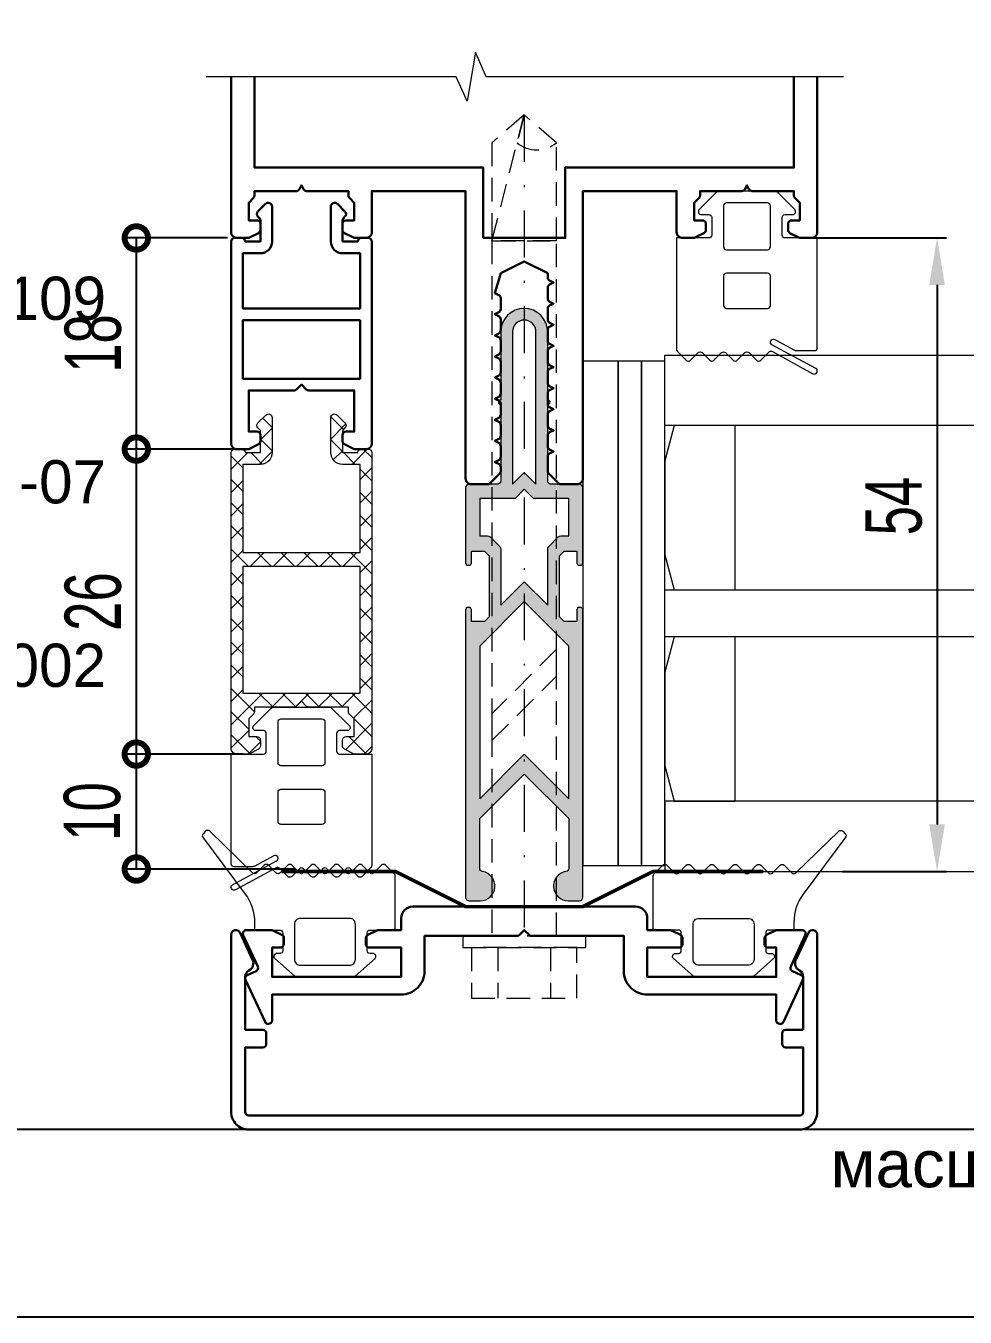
# Model space of a CAD drawing. Extents: x -37 to 8820, y -336 to 478.
# Drawn here: x 5928 to 5978.1, y 0 to 68.8 of the extents above; entities that cross this region are included whole.
import ezdxf

# ---------------------------------------------------------------- set-up
doc = ezdxf.new("R2010")
doc.units = 0
doc.header["$LTSCALE"] = 5
doc.linetypes.add('DASHDOT', pattern=[1, 0.5, -0.25, 0, -0.25])
doc.linetypes.add('HIDDEN', pattern=[0.375, 0.25, -0.125])
doc.layers.get('0').update_dxf_attribs({"linetype": 'CONTINUOUS', "lineweight": 30})
doc.layers.get('DEFPOINTS').update_dxf_attribs({"linetype": 'CONTINUOUS'})
for name, color, linetype, lineweight in [('1', 6, 'DASHDOT', 13), ('2', 3, 'HIDDEN', 13), ('Dimentions', 5, 'CONTINUOUS', 15), ('Glass', 5, 'CONTINUOUS', 20), ('Герлен', 7, 'CONTINUOUS', 60), ('Зигзаг', 1, 'CONTINUOUS', 15), ('Подкладки', 1, 'CONTINUOUS', 20), ('Текстовый', 7, 'CONTINUOUS', 9), ('Уплотнители', 1, 'CONTINUOUS', 20), ('Штриховка', 1, 'CONTINUOUS', 5)]:
    doc.layers.add(name, color=color, linetype=linetype, lineweight=lineweight)
doc.layers.add('Скрытые', color=14, linetype='CONTINUOUS', plot=False)
doc.styles.add('3', font='RUSS.SHX', dxfattribs={"width": 0.7, "height": 3})
doc.styles.add('Каталожный', font='arial.ttf', dxfattribs={"height": 2.5})
doc.dimstyles.new('MX1_6', dxfattribs={"dimtxt": 3, "dimasz": 2.5, "dimexe": 0.5, "dimexo": 0, "dimgap": 0.8, "dimtad": 1, "dimlfac": 1.6, "dimdsep": 46, "dimtxsty": '3', "dimcen": 0, "dimclrd": 256, "dimclre": 256, "dimclrt": 256, "dimaunit": 1, "dimadec": 0, "dimazin": 0, "dimtfac": 1, "dimtmove": 0, "dimatfit": 1, "dimfxl": 1, "dimtvp": 1, "dimtolj": 1, "dimtzin": 0, "dimarcsym": 0})

# ---------------------------------------------------------------- blocks, each defined once
blk = doc.blocks.new('_DotSmall')
at = {"color": 0, "linetype": 'ByBlock', "const_width": 0.5}
blk.add_lwpolyline([(-0.0625, 0, 1), (0.0625, 0, 1)], format="xyb", close=True, dxfattribs=at)
blk = doc.blocks.new('*D153')
at = {"layer": 'DEFPOINTS', "color": 0, "linetype": 'Continuous', "transparency": 16777216}
for p in [(5938.767, 57.5), (5933.907, 46.253), (5939.337, 46.253)]:
    blk.add_point(p, dxfattribs=at)
at = {"layer": 'Dimentions', "linetype": 'Continuous', "lineweight": -2, "transparency": 16777216}
for p, q in [((5938.767, 57.5), (5933.407, 57.5)), ((5933.907, 57.5), (5933.907, 46.253)), ((5939.337, 46.253), (5933.407, 46.253))]:
    blk.add_line(p, q, dxfattribs=at)
at = {"layer": 'Dimentions', "linetype": 'Continuous', "lineweight": -2, "transparency": 16777216, "xscale": 2.5, "yscale": 2.5, "zscale": 2.5}
for p, rotation in [((5933.907, 57.5), 90), ((5933.907, 46.253), 270)]:
    blk.add_blockref('_DotSmall', p, dxfattribs=dict(at, rotation=rotation))
at = {"layer": 'Dimentions', "linetype": 'Continuous', "transparency": 16777216, "insert": (5931.607, 51.876), "char_height": 3, "attachment_point": 5, "rotation": 90, "style": '3'}
blk.add_mtext('\\A1;18', dxfattribs=at)
blk = doc.blocks.new('*D1014')
at = {"layer": 'DEFPOINTS', "color": 0, "transparency": 16777216}
for p in [(5969.609, 57.5), (5971.551, 23.75), (5976.595, 23.75)]:
    blk.add_point(p, dxfattribs=at)
at = {"layer": 'Dimentions', "lineweight": -2, "transparency": 16777216}
for p, q in [((5969.609, 57.5), (5977.095, 57.5)), ((5976.595, 55), (5976.595, 26.25)), ((5971.551, 23.75), (5977.095, 23.75))]:
    blk.add_line(p, q, dxfattribs=at)
at = {"layer": 'Dimentions', "transparency": 16777216}
for points in [[(5976.179, 55), (5977.012, 55), (5976.595, 57.5)], [(5976.179, 26.25), (5977.012, 26.25), (5976.595, 23.75)]]:
    blk.add_solid(points, dxfattribs=at)
at = {"layer": 'Dimentions', "transparency": 16777216, "insert": (5974.295, 43.216), "char_height": 3, "attachment_point": 5, "rotation": 90, "style": '3'}
blk.add_mtext('\\A1;54', dxfattribs=at)
blk = doc.blocks.new('*D1015')
at = {"layer": 'DEFPOINTS', "color": 0, "linetype": 'Continuous', "transparency": 16777216}
for p in [(5938.767, 46.253), (5933.907, 30.003), (5939.564, 30.003)]:
    blk.add_point(p, dxfattribs=at)
at = {"layer": 'Dimentions', "linetype": 'Continuous', "lineweight": -2, "transparency": 16777216}
for p, q in [((5938.767, 46.253), (5933.407, 46.253)), ((5933.907, 46.253), (5933.907, 30.003)), ((5939.564, 30.003), (5933.407, 30.003))]:
    blk.add_line(p, q, dxfattribs=at)
at = {"layer": 'Dimentions', "linetype": 'Continuous', "lineweight": -2, "transparency": 16777216, "xscale": 2.5, "yscale": 2.5, "zscale": 2.5}
for p, rotation in [((5933.907, 46.253), 90), ((5933.907, 30.003), 270)]:
    blk.add_blockref('_DotSmall', p, dxfattribs=dict(at, rotation=rotation))
at = {"layer": 'Dimentions', "linetype": 'Continuous', "transparency": 16777216, "insert": (5931.607, 38.128), "char_height": 3, "attachment_point": 5, "rotation": 90, "style": '3'}
blk.add_mtext('\\A1;26', dxfattribs=at)
blk = doc.blocks.new('*D1016')
at = {"layer": 'DEFPOINTS', "color": 0, "linetype": 'Continuous', "transparency": 16777216}
for p in [(5938.767, 30.003), (5933.907, 23.877), (5942.399, 23.877)]:
    blk.add_point(p, dxfattribs=at)
at = {"layer": 'Dimentions', "linetype": 'Continuous', "lineweight": -2, "transparency": 16777216}
for p, q in [((5938.767, 30.003), (5933.407, 30.003)), ((5933.907, 30.003), (5933.907, 23.877)), ((5942.399, 23.877), (5933.407, 23.877))]:
    blk.add_line(p, q, dxfattribs=at)
at = {"layer": 'Dimentions', "linetype": 'Continuous', "lineweight": -2, "transparency": 16777216, "xscale": 2.5, "yscale": 2.5, "zscale": 2.5}
for p, rotation in [((5933.907, 30.003), 90), ((5933.907, 23.877), 270)]:
    blk.add_blockref('_DotSmall', p, dxfattribs=dict(at, rotation=rotation))
at = {"layer": 'Dimentions', "linetype": 'Continuous', "transparency": 16777216, "insert": (5931.564, 26.94), "char_height": 3, "attachment_point": 5, "rotation": 90, "style": '3'}
blk.add_mtext('\\A1;10', dxfattribs=at)

msp = doc.modelspace()

# ---------------------------------------------------------------- hatches: boundary and pattern name
at = {"layer": 'Штриховка'}
h = msp.add_hatch(color=256, dxfattribs=at)
edge = h.paths.add_edge_path(flags=16)
edge.add_line((5954.5865, 45), (5955.2115, 44.375))
edge.add_line((5955.2115, 44.375), (5955.2115, 52.5))
edge.add_arc((5954.5865, 52.5), 0.625, 0, 180)
edge.add_line((5953.9615, 52.5), (5953.9615, 44.375))
edge.add_line((5953.9615, 44.375), (5954.5865, 45))
edge = h.paths.add_edge_path(flags=16)
edge.add_line((5952.2115, 43.625), (5952.2115, 41.625))
edge.add_line((5952.2115, 41.625), (5952.6357, 41.625))
edge.add_arc((5952.6357, 41.4375), 0.1875, 45, 90, ccw=False)
edge.add_line((5952.7683, 41.5701), (5953.2816, 41.0568))
edge.add_arc((5953.149, 40.9242), 0.1875, 0, 45, ccw=False)
edge.add_line((5953.3365, 40.9242), (5953.3365, 37.9338))
edge.add_line((5953.3365, 37.9338), (5954.5865, 39.1838))
edge.add_line((5954.5865, 39.1838), (5955.8365, 37.9338))
edge.add_line((5955.8365, 37.9338), (5955.8365, 40.9242))
edge.add_arc((5956.024, 40.9242), 0.1875, 135, 180, ccw=False)
edge.add_line((5955.8915, 41.0568), (5956.4048, 41.5701))
edge.add_arc((5956.5374, 41.4375), 0.1875, 90, 135, ccw=False)
edge.add_line((5956.5374, 41.625), (5956.9615, 41.625))
edge.add_line((5956.9615, 41.625), (5956.9615, 43.625))
edge.add_line((5956.9615, 43.625), (5955.0777, 43.625))
edge.add_line((5955.0777, 43.625), (5954.5865, 44.1161))
edge.add_line((5954.5865, 44.1161), (5954.0954, 43.625))
edge.add_line((5954.0954, 43.625), (5952.2115, 43.625))
edge = h.paths.add_edge_path()
edge.add_arc((5951.5865, 40.1875), 0.125, 180, 270)
edge.add_line((5951.5865, 40.0625), (5951.649, 40.0625))
edge.add_arc((5951.649, 40.1875), 0.125, 270, 360)
edge.add_line((5951.774, 40.1875), (5951.774, 40.8125))
edge.add_line((5951.774, 40.8125), (5952.4652, 40.8125))
edge.add_line((5952.4652, 40.8125), (5952.7115, 40.5662))
edge.add_line((5952.7115, 40.5662), (5952.7115, 37.3088))
edge.add_line((5952.7115, 37.3088), (5952.4652, 37.0625))
edge.add_line((5952.4652, 37.0625), (5951.774, 37.0625))
edge.add_line((5951.774, 37.0625), (5951.774, 37.6875))
edge.add_arc((5951.649, 37.6875), 0.125, 360, 450)
edge.add_line((5951.649, 37.8125), (5951.5865, 37.8125))
edge.add_arc((5951.5865, 37.6875), 0.125, 90, 180)
edge.add_line((5951.4615, 37.6875), (5951.4615, 22.375))
edge.add_arc((5951.649, 22.375), 0.1875, 180, 270)
edge.add_line((5951.649, 22.1875), (5952.2428, 22.1875))
edge.add_arc((5952.2428, 22.9687), 0.7812, 270, 440.718201)
edge.add_arc((5952.399, 23.9248), 0.1875, 180, 260.718201, ccw=False)
edge.add_line((5952.2115, 23.9248), (5952.2115, 26.5625))
edge.add_line((5952.2115, 26.5625), (5954.5865, 28.9375))
edge.add_line((5954.5865, 28.9375), (5956.9615, 26.5625))
edge.add_line((5956.9615, 26.5625), (5956.9615, 23.9248))
edge.add_arc((5956.774, 23.9248), 0.1875, -80.718201, 0, ccw=False)
edge.add_arc((5956.9303, 22.9687), 0.7812, 99.281799, 270)
edge.add_line((5956.9303, 22.1875), (5957.524, 22.1875))
edge.add_arc((5957.524, 22.375), 0.1875, 270, 360)
edge.add_line((5957.7115, 22.375), (5957.7115, 37.6875))
edge.add_arc((5957.5865, 37.6875), 0.125, 360, 450)
edge.add_line((5957.5865, 37.8125), (5957.524, 37.8125))
edge.add_arc((5957.524, 37.6875), 0.125, 90, 180)
edge.add_line((5957.399, 37.6875), (5957.399, 37.0625))
edge.add_line((5957.399, 37.0625), (5956.7079, 37.0625))
edge.add_line((5956.7079, 37.0625), (5956.4615, 37.3088))
edge.add_line((5956.4615, 37.3088), (5956.4615, 40.5662))
edge.add_line((5956.4615, 40.5662), (5956.7079, 40.8125))
edge.add_line((5956.7079, 40.8125), (5957.399, 40.8125))
edge.add_line((5957.399, 40.8125), (5957.399, 40.1875))
edge.add_arc((5957.524, 40.1875), 0.125, 180, 270)
edge.add_line((5957.524, 40.0625), (5957.5865, 40.0625))
edge.add_arc((5957.5865, 40.1875), 0.125, 270, 360)
edge.add_line((5957.7115, 40.1875), (5957.7115, 44.1875))
edge.add_arc((5957.524, 44.1875), 0.1875, 360, 450)
edge.add_line((5957.524, 44.375), (5956.024, 44.375))
edge.add_arc((5956.024, 44.5625), 0.1875, 180, 270, ccw=False)
edge.add_line((5955.8365, 44.5625), (5955.8365, 48.625))
edge.add_arc((5955.8365, 48.75), 0.125, 270, 450)
edge.add_line((5955.8365, 48.875), (5955.8365, 52.5))
edge.add_arc((5954.5865, 52.5), 1.25, 0, 180)
edge.add_line((5953.3365, 52.5), (5953.3365, 48.875))
edge.add_arc((5953.3365, 48.75), 0.125, 90, 270)
edge.add_line((5953.3365, 48.625), (5953.3365, 44.5625))
edge.add_arc((5953.149, 44.5625), 0.1875, -90, 0, ccw=False)
edge.add_line((5953.149, 44.375), (5951.649, 44.375))
edge.add_arc((5951.649, 44.1875), 0.1875, 90, 180)
edge.add_line((5951.4615, 44.1875), (5951.4615, 40.1875))
h.paths.add_polyline_path([(5952.2115, 27.6232), (5954.5865, 29.9982), (5956.9615, 27.6232), (5956.9615, 35.7482), (5954.5865, 38.1232), (5952.2115, 35.7482)], flags=16)
at = {"layer": 'Штриховка', "lineweight": 5}
h = msp.add_hatch(dxfattribs=at)
h.set_pattern_fill('ANSI37', color=256, scale=7, style=0)
h.set_pattern_definition([(45, (8313.3299, 7170.0669), (-0.61871843, 0.61871843), []), (135, (8313.3299, 7170.0669), (-0.61871843, -0.61871843), [])])
h.paths.add_polyline_path([(5945.8365, 40), (5939.5865, 40), (5939.5865, 33.25), (5945.8365, 33.25)], flags=16)
edge = h.paths.add_edge_path()
edge.add_line((5945.8365, 40.75), (5945.8365, 45.4375))
edge.add_line((5945.8365, 45.4375), (5944.899, 45.4375))
edge.add_arc((5944.899, 46.0625), 0.625, 180, 270, ccw=False)
edge.add_line((5944.274, 46.0625), (5944.274, 47.9268))
edge.add_arc((5944.4723, 47.9268), 0.1982, 45, 180, ccw=False)
edge.add_line((5944.6124, 48.0669), (5945.0316, 47.6477))
edge.add_arc((5944.899, 47.5152), 0.1875, -45, 45, ccw=False)
edge.add_line((5945.0316, 47.3826), (5944.899, 47.25))
edge.add_line((5944.899, 47.25), (5944.899, 46.0625))
edge.add_line((5944.899, 46.0625), (5945.7115, 46.0625))
edge.add_arc((5945.899, 46.0625), 0.1875, 90, 180, ccw=False)
edge.add_line((5945.899, 46.25), (5946.274, 46.25))
edge.add_arc((5946.274, 46.0625), 0.1875, 0, 90, ccw=False)
edge.add_line((5946.4615, 46.0625), (5946.4615, 30.3125))
edge.add_arc((5946.149, 30.3125), 0.3125, -90, 0, ccw=False)
edge.add_line((5946.149, 30), (5945.5683, 30))
edge.add_arc((5945.5683, 30.1875), 0.1875, 243.434949, 270, ccw=False)
edge.add_line((5945.4845, 30.0198), (5945.0027, 30.2607))
edge.add_arc((5945.0865, 30.4284), 0.1875, 180, 243.434949, ccw=False)
edge.add_line((5944.899, 30.4284), (5944.899, 30.75))
edge.add_arc((5945.0865, 30.75), 0.1875, 90, 180, ccw=False)
edge.add_line((5945.0865, 30.9375), (5945.524, 30.9375))
edge.add_line((5945.524, 30.9375), (5945.524, 31.875))
edge.add_line((5945.524, 31.875), (5945.2665, 32.1326))
edge.add_arc((5945.399, 32.2652), 0.1875, 180, 225, ccw=False)
edge.add_line((5945.2115, 32.2652), (5945.2115, 32.5))
edge.add_line((5945.2115, 32.5), (5943.1017, 32.5))
edge.add_arc((5943.1017, 32.6875), 0.1875, 225, 270, ccw=False)
edge.add_line((5942.9691, 32.5549), (5942.7115, 32.8125))
edge.add_line((5942.7115, 32.8125), (5942.454, 32.5549))
edge.add_arc((5942.3214, 32.6875), 0.1875, 270, 315, ccw=False)
edge.add_line((5942.3214, 32.5), (5940.2115, 32.5))
edge.add_line((5940.2115, 32.5), (5940.2115, 32.2652))
edge.add_arc((5940.024, 32.2652), 0.1875, -45, 0, ccw=False)
edge.add_line((5940.1566, 32.1326), (5939.899, 31.875))
edge.add_line((5939.899, 31.875), (5939.899, 30.9375))
edge.add_line((5939.899, 30.9375), (5940.3365, 30.9375))
edge.add_arc((5940.3365, 30.75), 0.1875, 0, 90, ccw=False)
edge.add_line((5940.524, 30.75), (5940.524, 30.4284))
edge.add_arc((5940.3365, 30.4284), 0.1875, -63.434949, 0, ccw=False)
edge.add_line((5940.4204, 30.2607), (5939.9386, 30.0198))
edge.add_arc((5939.8548, 30.1875), 0.1875, 270, 296.565051, ccw=False)
edge.add_line((5939.8548, 30), (5939.274, 30))
edge.add_arc((5939.274, 30.3125), 0.3125, 180, 270, ccw=False)
edge.add_line((5938.9615, 30.3125), (5938.9615, 46.0625))
edge.add_arc((5939.149, 46.0625), 0.1875, 90, 180, ccw=False)
edge.add_line((5939.149, 46.25), (5939.524, 46.25))
edge.add_arc((5939.524, 46.0625), 0.1875, 0, 90, ccw=False)
edge.add_line((5939.7115, 46.0625), (5940.524, 46.0625))
edge.add_line((5940.524, 46.0625), (5940.524, 47.25))
edge.add_line((5940.524, 47.25), (5940.3915, 47.3826))
edge.add_arc((5940.524, 47.5152), 0.1875, 135, 225, ccw=False)
edge.add_line((5940.3915, 47.6477), (5940.8107, 48.0669))
edge.add_arc((5940.9508, 47.9268), 0.1982, 0, 135, ccw=False)
edge.add_line((5941.149, 47.9268), (5941.149, 46.0625))
edge.add_arc((5940.524, 46.0625), 0.625, -90, 0, ccw=False)
edge.add_line((5940.524, 45.4375), (5939.5865, 45.4375))
edge.add_line((5939.5865, 45.4375), (5939.5865, 40.75))
edge.add_line((5939.5865, 40.75), (5945.8365, 40.75))

# ---------------------------------------------------------------- linework, layer by layer
msp.add_lwpolyline([(5938.9615, 66.0808), (5938.9615, 57.8125, 0.4142136), (5939.274, 57.5), (5939.8548, 57.5, 0.1164338), (5939.9386, 57.5198), (5940.4204, 57.7607, 0.284079), (5940.524, 57.9284), (5940.524, 58.25, 0.4142136), (5940.3365, 58.4375), (5939.899, 58.4375), (5939.899, 59.375), (5940.1566, 59.6326, 0.1989124), (5940.2115, 59.7652), (5940.2115, 60), (5942.4394, 60, 0.284079), (5942.6071, 60.1036), (5942.7115, 60.3125), (5942.816, 60.1036, 0.284079), (5942.9837, 60), (5945.2115, 60), (5945.2115, 59.7652, 0.1989124), (5945.2665, 59.6326), (5945.524, 59.375), (5945.524, 58.4375), (5945.0865, 58.4375, 0.4142136), (5944.899, 58.25), (5944.899, 57.9284, 0.284079), (5945.0027, 57.7607), (5945.4845, 57.5198, 0.1164338), (5945.5683, 57.5), (5946.149, 57.5, 0.4142136), (5946.4615, 57.8125), (5946.4615, 60), (5951.4615, 60), (5951.4615, 44.6875, 0.4142136), (5951.774, 44.375), (5952.6339, 44.375, 0.1989124), (5952.7665, 44.4299), (5953.2816, 44.9451, 0.1989124), (5953.3365, 45.0777), (5953.3365, 45.2904, 0.284079), (5953.2329, 45.4581), (5953.024, 45.5625), (5953.2329, 45.6669, 0.284079), (5953.3365, 45.8346), (5953.3365, 46.4154, 0.284079), (5953.2329, 46.5831), (5953.024, 46.6875), (5953.2329, 46.7919, 0.284079), (5953.3365, 46.9596), (5953.3365, 47.5404, 0.284079), (5953.2329, 47.7081), (5953.024, 47.8125), (5953.2329, 47.9169, 0.284079), (5953.3365, 48.0846), (5953.3365, 48.6654, 0.284079), (5953.2329, 48.8331), (5953.024, 48.9375), (5953.2329, 49.0419, 0.284079), (5953.3365, 49.2096), (5953.3365, 49.7904, 0.284079), (5953.2329, 49.9581), (5953.024, 50.0625), (5953.2329, 50.1669, 0.284079), (5953.3365, 50.3346), (5953.3365, 50.9154, 0.284079), (5953.2329, 51.0831), (5953.024, 51.1875), (5953.2329, 51.2919, 0.284079), (5953.3365, 51.4596), (5953.3365, 52.0404, 0.284079), (5953.2329, 52.2081), (5953.024, 52.3125), (5953.2329, 52.4169, 0.284079), (5953.3365, 52.5846), (5953.3365, 53.1654, 0.284079), (5953.2329, 53.3331), (5953.024, 53.4375), (5953.2329, 53.5419, 0.284079), (5953.3365, 53.7096), (5953.3365, 54.2904, 0.284079), (5953.2329, 54.4581), (5953.024, 54.5625), (5953.3365, 55.625), (5954.5865, 56.25), (5955.8365, 55.625), (5955.8365, 55.3971, 0.284079), (5955.9402, 55.2294), (5956.149, 55.125), (5955.9402, 55.0206, 0.284079), (5955.8365, 54.8529), (5955.8365, 54.2721, 0.284079), (5955.9402, 54.1044), (5956.149, 54), (5955.9402, 53.8956, 0.284079), (5955.8365, 53.7279), (5955.8365, 53.1471, 0.284079), (5955.9402, 52.9794), (5956.149, 52.875), (5955.9402, 52.7706, 0.284079), (5955.8365, 52.6029), (5955.8365, 52.0221, 0.284079), (5955.9402, 51.8544), (5956.149, 51.75), (5955.9402, 51.6456, 0.284079), (5955.8365, 51.4779), (5955.8365, 50.8971, 0.284079), (5955.9402, 50.7294), (5956.149, 50.625), (5955.9402, 50.5206, 0.284079), (5955.8365, 50.3529), (5955.8365, 49.7721, 0.284079), (5955.9402, 49.6044), (5956.149, 49.5), (5955.9402, 49.3956, 0.284079), (5955.8365, 49.2279), (5955.8365, 48.6471, 0.284079), (5955.9402, 48.4794), (5956.149, 48.375), (5955.9402, 48.2706, 0.284079), (5955.8365, 48.1029), (5955.8365, 47.5221, 0.284079), (5955.9402, 47.3544), (5956.149, 47.25), (5955.9402, 47.1456, 0.284079), (5955.8365, 46.9779), (5955.8365, 46.3971, 0.284079), (5955.9402, 46.2294), (5956.149, 46.125), (5955.9402, 46.0206, 0.284079), (5955.8365, 45.8529), (5955.8365, 45.0777, 0.1989124), (5955.8915, 44.9451), (5956.4066, 44.4299, 0.1989124), (5956.5392, 44.375), (5957.399, 44.375, 0.4142136), (5957.7115, 44.6875), (5957.7115, 60), (5962.7115, 60), (5962.7115, 57.8125, 0.4142136), (5963.024, 57.5), (5963.6048, 57.5, 0.1164338), (5963.6886, 57.5198), (5964.1704, 57.7607, 0.284079), (5964.274, 57.9284), (5964.274, 58.25, 0.4142136), (5964.0865, 58.4375), (5963.649, 58.4375), (5963.649, 59.375), (5963.9066, 59.6326, 0.1989124), (5963.9615, 59.7652), (5963.9615, 60), (5966.1894, 60, 0.284079), (5966.3571, 60.1036), (5966.4615, 60.3125), (5966.566, 60.1036, 0.284079), (5966.7337, 60), (5968.9615, 60), (5968.9615, 59.7652, 0.1989124), (5969.0165, 59.6326), (5969.274, 59.375), (5969.274, 58.4375), (5968.8365, 58.4375, 0.4142136), (5968.649, 58.25), (5968.649, 57.9284, 0.284079), (5968.7527, 57.7607), (5969.2345, 57.5198, 0.1164338), (5969.3183, 57.5), (5969.899, 57.5, 0.4142136), (5970.2115, 57.8125), (5970.2115, 66.0808)], format="xyb")
msp.add_lwpolyline([(5940.2115, 66.0808), (5940.2115, 61.25), (5952.399, 61.25), (5952.399, 57.5), (5956.774, 57.5), (5956.774, 61.25), (5968.9615, 61.25), (5968.9615, 66.0808)])
for points in [[(5945.7115, 57.3125), (5944.899, 57.3125), (5944.899, 58.4316, -0.1989124), (5944.954, 58.5642), (5945.0316, 58.6419, 0.4142136), (5945.0316, 58.907), (5944.6236, 59.315, 0.6681786), (5944.274, 59.1702), (5944.274, 57.3125, 0.4142136), (5944.899, 56.6875), (5945.8365, 56.6875), (5945.8365, 53.75), (5939.5865, 53.75), (5939.5865, 56.6875), (5940.524, 56.6875, 0.4142136), (5941.149, 57.3125), (5941.149, 59.1702, 0.6681786), (5940.7995, 59.315), (5940.3915, 58.907, 0.4142136), (5940.3915, 58.6419), (5940.4691, 58.5642, -0.1989124), (5940.524, 58.4316), (5940.524, 57.3125), (5939.7115, 57.3125, 0.4142136), (5939.524, 57.5), (5939.149, 57.5, 0.4142136), (5938.9615, 57.3125), (5938.9615, 46.5625, 0.4142136), (5939.274, 46.25), (5939.8548, 46.25, 0.1164338), (5939.9386, 46.2698), (5940.4204, 46.5107, 0.284079), (5940.524, 46.6784), (5940.524, 47, 0.4142136), (5940.3365, 47.1875), (5939.899, 47.1875), (5939.899, 49.375), (5942.3214, 49.375, 0.1989124), (5942.454, 49.4299), (5942.7115, 49.6875), (5942.9691, 49.4299, 0.1989124), (5943.1017, 49.375), (5945.524, 49.375), (5945.524, 47.1875), (5945.0865, 47.1875, 0.4142136), (5944.899, 47), (5944.899, 46.6784, 0.284079), (5945.0027, 46.5107), (5945.4845, 46.2698, 0.1164338), (5945.5683, 46.25), (5946.149, 46.25, 0.4142136), (5946.4615, 46.5625), (5946.4615, 57.3125, 0.4142136), (5946.274, 57.5), (5945.899, 57.5, 0.4142136)], [(5939.7291, 17.9711, -0.4142136), (5939.8198, 18.2202), (5940.2916, 18.4402, 0.4142136), (5940.3823, 18.6894), (5939.6041, 20.3583, -0.5486188), (5939.774, 20.625), (5941.1048, 20.625, -0.1164338), (5941.1886, 20.6052), (5941.6704, 20.3643, -0.284079), (5941.774, 20.1966), (5941.774, 19.875, -0.4142136), (5941.5865, 19.6875), (5941.149, 19.6875), (5941.149, 18.125), (5948.024, 18.125), (5948.024, 19.6875), (5946.3365, 19.6875, -0.4142136), (5946.149, 19.875), (5946.149, 20.1966, -0.284079), (5946.2527, 20.3643), (5946.7345, 20.6052, -0.1164338), (5946.8183, 20.625), (5948.024, 20.625), (5948.024, 21.25, -0.4142136), (5948.649, 21.875), (5960.524, 21.875, -0.4142136), (5961.149, 21.25), (5961.149, 20.625), (5962.3548, 20.625, -0.1164338), (5962.4386, 20.6052), (5962.9204, 20.3643, -0.284079), (5963.024, 20.1966), (5963.024, 19.875, -0.4142136), (5962.8365, 19.6875), (5961.149, 19.6875), (5961.149, 18.125), (5968.024, 18.125), (5968.024, 19.6875), (5967.5865, 19.6875, -0.4142136), (5967.399, 19.875), (5967.399, 20.1966, -0.284079), (5967.5027, 20.3643), (5967.9845, 20.6052, -0.1164338), (5968.0683, 20.625), (5969.399, 20.625, -0.5486188), (5969.569, 20.3583), (5968.7908, 18.6894, 0.4142136), (5968.8815, 18.4402), (5969.3533, 18.2202, -0.4142136), (5969.444, 17.9711), (5968.4005, 15.7333, -0.2914734), (5968.2305, 15.625), (5968.2115, 15.625, -0.4142136), (5968.024, 15.8125), (5968.024, 17.1875), (5961.149, 17.1875, -0.4142136), (5959.899, 18.4375), (5959.899, 20.3125), (5954.9767, 20.3125, -0.1989124), (5954.8441, 20.3674), (5954.5865, 20.625), (5954.329, 20.3674, -0.1989124), (5954.1964, 20.3125), (5949.274, 20.3125), (5949.274, 18.4375, -0.4142136), (5948.024, 17.1875), (5941.149, 17.1875), (5941.149, 15.8125, -0.4142136), (5940.9615, 15.625), (5940.9426, 15.625, -0.2914734), (5940.7726, 15.7333)], [(5969.4615, 15.3125), (5969.4615, 18.1383, 0.2797393), (5969.2596, 18.471, -0.4015594), (5969.065, 19.044), (5969.735, 20.4807, -0.8025849), (5970.2115, 20.375), (5970.2115, 10.9375, -0.4142136), (5969.274, 10), (5939.899, 10, -0.4142136), (5938.9615, 10.9375), (5938.9615, 20.375, -0.8025849), (5939.4381, 20.4807), (5940.1081, 19.044, -0.4015594), (5939.9135, 18.471, 0.2797393), (5939.7115, 18.1383), (5939.7115, 15.3125), (5940.649, 15.3125, -0.4142136), (5940.8365, 15.125), (5940.8365, 14.5625, -0.4142136), (5940.649, 14.375), (5939.7115, 14.375), (5939.7115, 10.9375, 0.4142136), (5939.899, 10.75), (5969.274, 10.75, 0.4142136), (5969.4615, 10.9375), (5969.4615, 14.375), (5968.524, 14.375, -0.4142136), (5968.3365, 14.5625), (5968.3365, 15.125, -0.4142136), (5968.524, 15.3125)]]:
    msp.add_lwpolyline(points, format="xyb", close=True)
msp.add_lwpolyline([(5945.8365, 53.125), (5945.8365, 50), (5939.5865, 50), (5939.5865, 53.125)], close=True)
at = {"layer": '1'}
msp.add_line((5954.5846, 64.0642), (5954.5865, 20.3125), dxfattribs=at)
at = {"layer": '2'}
for p, q in [((5953.1803, 19.6875), (5953.1803, 17)), ((5955.9928, 19.6875), (5955.9928, 17))]:
    msp.add_line(p, q, dxfattribs=at)
msp.add_lwpolyline([(5956.3014, 57.3464), (5956.3014, 62.5714), (5954.5846, 64.0642), (5952.8678, 62.5714), (5952.8678, 57.3464), (5956.3014, 57.3464)], dxfattribs=at)
msp.add_lwpolyline([(5952.8678, 57.3464), (5954.5846, 64.0642), (5954.2031, 62.5714, 0.3633079), (5956.3014, 62.5714)], format="xyb", dxfattribs=at)
for points in [[(5956.3053, 20.3125), (5956.3014, 57.3464), (5954.5865, 57.3464), (5952.8678, 57.3464), (5952.8678, 20.3125)], [(5952.8678, 30.7204), (5956.3053, 34.1579), (5956.3053, 35.5902), (5952.8678, 32.1527)], [(5957.8678, 19.6875), (5957.8678, 20.3125), (5951.3053, 20.3125), (5951.3053, 19.6875)], [(5957.399, 19.6875), (5951.774, 19.6875), (5951.774, 17), (5957.399, 17)]]:
    msp.add_lwpolyline(points, close=True, dxfattribs=at)
at = {"layer": 'Glass'}
for points in [[(6001.154, 47.5), (5962.0865, 47.5), (5962.0865, 51.25), (6001.154, 51.25)], [(5962.589, 38.75), (5965.8365, 38.75), (5965.8365, 47.5), (5962.589, 47.5), (5962.0865, 45.625), (5962.0865, 40.625)], [(6001.154, 36.25), (5962.0865, 36.25), (5962.0865, 38.75), (6001.154, 38.75)], [(5962.589, 27.5), (5965.8365, 27.5), (5965.8365, 36.25), (5962.589, 36.25), (5962.0865, 34.375), (5962.0865, 29.375)], [(6001.154, 27.5), (5962.0865, 27.5), (5962.0865, 23.75), (6001.154, 23.75)]]:
    msp.add_lwpolyline(points, close=True, dxfattribs=at)
at = {"layer": 'Герлен', "ltscale": 2, "const_width": 0.1875}
msp.add_lwpolyline([(5967.3279, 23.75), (5961.4615, 23.75), (5957.7115, 21.875), (5951.4615, 21.875), (5947.7115, 23.75), (5941.649, 23.75)], dxfattribs=at)
at = {"layer": 'Зигзаг'}
msp.add_lwpolyline([(5971.6114, 66.0808), (5952.5621, 66.0808), (5951.9812, 67.3987), (5951.5456, 64.786), (5950.9631, 66.0808), (5937.6396, 66.0808)], dxfattribs=at)
at = {"layer": 'Подкладки'}
for points in [[(5959.5865, 50.9375), (5957.7115, 50.9375), (5957.7115, 24.0625), (5959.5865, 24.0625)], [(5960.8365, 50.9375), (5959.5865, 50.9375), (5959.5865, 24.0625), (5960.8365, 24.0625)], [(5962.0865, 50.9375), (5960.8365, 50.9375), (5960.8365, 24.0625), (5962.0865, 24.0625)]]:
    msp.add_lwpolyline(points, close=True, dxfattribs=at)
at = {"layer": 'Скрытые', "linetype": 'Continuous'}
for points in [[(5880, 297), (6090, 297), (6090, 0), (5880, 0)], [(5900, 10), (5900, 287), (6065, 287), (6065, 10)]]:
    msp.add_lwpolyline(points, close=True, dxfattribs=at)
at = {"layer": 'Уплотнители'}
for points in [[(5967.9423, 52.0859), (5968.9874, 51.5189, 0.1249127), (5969.0619, 51.5), (5970.0553, 51.5, 0.4142136), (5970.2115, 51.6562), (5970.2115, 57.5), (5968.4928, 57.5, -0.4142136), (5968.3365, 57.6562), (5968.3365, 58.5937, -0.4142136), (5968.4928, 58.75), (5968.899, 58.75, 0.6685867), (5969.0094, 59.0169), (5968.0698, 59.9544, 0.1986192), (5967.9594, 60), (5964.9637, 60, 0.1986192), (5964.8533, 59.9544), (5963.9137, 59.0169, 0.6685867), (5964.024, 58.75), (5964.4303, 58.75, -0.4142136), (5964.5865, 58.5937), (5964.5865, 57.6562, -0.4142136), (5964.4303, 57.5), (5962.7115, 57.5), (5962.7115, 51.5647, 0.1989124), (5962.7573, 51.4542), (5963.2261, 50.9855, 0.4142136), (5963.447, 50.9855), (5963.8511, 51.3895, -0.4142136), (5964.072, 51.3895), (5964.4761, 50.9855, 0.4142136), (5964.697, 50.9855), (5965.1011, 51.3895, -0.4142136), (5965.322, 51.3895), (5965.7261, 50.9855, 0.4142136), (5965.947, 50.9855), (5966.3511, 51.3895, -0.4142136), (5966.572, 51.3895), (5966.9761, 50.9855, 0.4142136), (5967.197, 50.9855), (5967.6291, 51.4175, -0.3320761), (5967.8141, 51.4444), (5969.9808, 50.2689, 1), (5970.1298, 50.5436), (5967.7933, 51.8112, -1)], [(5967.5553, 59.375), (5965.3678, 59.375, 0.4142136), (5965.2115, 59.2187), (5965.2115, 57.0312, 0.4142136), (5965.3678, 56.875), (5967.5553, 56.875, 0.4142136), (5967.7115, 57.0312), (5967.7115, 59.2187, 0.4142136)], [(5967.5553, 55.625), (5965.3678, 55.625, 0.4142136), (5965.2115, 55.4687), (5965.2115, 53.9062, 0.4142136), (5965.3678, 53.75), (5967.5553, 53.75, 0.4142136), (5967.7115, 53.9062), (5967.7115, 55.4687, 0.4142136)], [(5951.4615, 40.1875, 0.4142136), (5951.5865, 40.0625), (5951.649, 40.0625, 0.4142136), (5951.774, 40.1875), (5951.774, 40.8125), (5952.4652, 40.8125), (5952.7115, 40.5662), (5952.7115, 37.3088), (5952.4652, 37.0625), (5951.774, 37.0625), (5951.774, 37.6875, 0.4142136), (5951.649, 37.8125), (5951.5865, 37.8125, 0.4142136), (5951.4615, 37.6875), (5951.4615, 22.375, 0.4142136), (5951.649, 22.1875), (5952.2428, 22.1875, 0.9221128), (5952.3688, 23.7398, -0.3675232), (5952.2115, 23.9248), (5952.2115, 26.5625), (5954.5865, 28.9375), (5956.9615, 26.5625), (5956.9615, 23.9248, -0.3675232), (5956.8043, 23.7398, 0.9221128), (5956.9303, 22.1875), (5957.524, 22.1875, 0.4142136), (5957.7115, 22.375), (5957.7115, 37.6875, 0.4142136), (5957.5865, 37.8125), (5957.524, 37.8125, 0.4142136), (5957.399, 37.6875), (5957.399, 37.0625), (5956.7079, 37.0625), (5956.4615, 37.3088), (5956.4615, 40.5662), (5956.7079, 40.8125), (5957.399, 40.8125), (5957.399, 40.1875, 0.4142136), (5957.524, 40.0625), (5957.5865, 40.0625, 0.4142136), (5957.7115, 40.1875), (5957.7115, 44.1875, 0.4142136), (5957.524, 44.375), (5956.024, 44.375, -0.4142136), (5955.8365, 44.5625), (5955.8365, 48.625, 1), (5955.8365, 48.875), (5955.8365, 52.5, 1), (5953.3365, 52.5), (5953.3365, 48.875, 1), (5953.3365, 48.625), (5953.3365, 44.5625, -0.4142136), (5953.149, 44.375), (5951.649, 44.375, 0.4142136), (5951.4615, 44.1875)], [(5954.5865, 45), (5955.2115, 44.375), (5955.2115, 52.5, 1), (5953.9615, 52.5), (5953.9615, 44.375), (5954.5865, 45)], [(5945.8365, 40.75), (5945.8365, 45.4375), (5944.899, 45.4375, -0.4142136), (5944.274, 46.0625), (5944.274, 47.9268, -0.6681786), (5944.6124, 48.0669), (5945.0316, 47.6477, -0.4142136), (5945.0316, 47.3826), (5944.899, 47.25), (5944.899, 46.0625), (5945.7115, 46.0625, -0.4142136), (5945.899, 46.25), (5946.274, 46.25, -0.4142136), (5946.4615, 46.0625), (5946.4615, 30.3125, -0.4142136), (5946.149, 30), (5945.5683, 30, -0.1164338), (5945.4845, 30.0198), (5945.0027, 30.2607, -0.284079), (5944.899, 30.4284), (5944.899, 30.75, -0.4142136), (5945.0865, 30.9375), (5945.524, 30.9375), (5945.524, 31.875), (5945.2665, 32.1326, -0.1989124), (5945.2115, 32.2652), (5945.2115, 32.5), (5943.1017, 32.5, -0.1989124), (5942.9691, 32.5549), (5942.7115, 32.8125), (5942.454, 32.5549, -0.1989124), (5942.3214, 32.5), (5940.2115, 32.5), (5940.2115, 32.2652, -0.1989124), (5940.1566, 32.1326), (5939.899, 31.875), (5939.899, 30.9375), (5940.3365, 30.9375, -0.4142136), (5940.524, 30.75), (5940.524, 30.4284, -0.284079), (5940.4204, 30.2607), (5939.9386, 30.0198, -0.1164338), (5939.8548, 30), (5939.274, 30, -0.4142136), (5938.9615, 30.3125), (5938.9615, 46.0625, -0.4142136), (5939.149, 46.25), (5939.524, 46.25, -0.4142136), (5939.7115, 46.0625), (5940.524, 46.0625), (5940.524, 47.25), (5940.3915, 47.3826, -0.4142136), (5940.3915, 47.6477), (5940.8107, 48.0669, -0.6681786), (5941.149, 47.9268), (5941.149, 46.0625, -0.4142136), (5940.524, 45.4375), (5939.5865, 45.4375), (5939.5865, 40.75)], [(5952.2115, 43.625), (5952.2115, 41.625), (5952.6357, 41.625, -0.1989124), (5952.7683, 41.5701), (5953.2816, 41.0568, -0.1989124), (5953.3365, 40.9242), (5953.3365, 37.9338), (5954.5865, 39.1838), (5955.8365, 37.9338), (5955.8365, 40.9242, -0.1989124), (5955.8915, 41.0568), (5956.4048, 41.5701, -0.1989124), (5956.5374, 41.625), (5956.9615, 41.625), (5956.9615, 43.625), (5955.0777, 43.625), (5954.5865, 44.1161), (5954.0954, 43.625)], [(5941.2308, 24.5859), (5940.1857, 24.0189, -0.1249127), (5940.1112, 24), (5939.1178, 24, -0.4142136), (5938.9615, 24.1562), (5938.9615, 30), (5940.6803, 30, 0.4142136), (5940.8365, 30.1562), (5940.8365, 31.0937, 0.4142136), (5940.6803, 31.25), (5940.274, 31.25, -0.6685867), (5940.1637, 31.5169), (5941.1033, 32.4544, -0.1986192), (5941.2137, 32.5), (5944.2094, 32.5, -0.1986192), (5944.3198, 32.4544), (5945.2594, 31.5169, -0.6685867), (5945.149, 31.25), (5944.7428, 31.25, 0.4142136), (5944.5865, 31.0937), (5944.5865, 30.1562, 0.4142136), (5944.7428, 30), (5946.4615, 30), (5946.4615, 24.0647, -0.1989124), (5946.4158, 23.9542), (5945.947, 23.4855, -0.4142136), (5945.7261, 23.4855), (5945.322, 23.8895, 0.4142136), (5945.1011, 23.8895), (5944.697, 23.4855, -0.4142136), (5944.4761, 23.4855), (5944.072, 23.8895, 0.4142136), (5943.8511, 23.8895), (5943.447, 23.4855, -0.4142136), (5943.2261, 23.4855), (5942.822, 23.8895, 0.4142136), (5942.6011, 23.8895), (5942.197, 23.4855, -0.4142136), (5941.9761, 23.4855), (5941.544, 23.9175, 0.3320761), (5941.359, 23.9444), (5939.1923, 22.7689, -1), (5939.0433, 23.0436), (5941.3798, 24.3112, 1)], [(5941.6178, 31.875), (5943.8053, 31.875, -0.4142136), (5943.9615, 31.7187), (5943.9615, 29.5312, -0.4142136), (5943.8053, 29.375), (5941.6178, 29.375, -0.4142136), (5941.4615, 29.5312), (5941.4615, 31.7187, -0.4142136)], [(5941.6178, 28.125), (5943.8053, 28.125, -0.4142136), (5943.9615, 27.9687), (5943.9615, 26.4062, -0.4142136), (5943.8053, 26.25), (5941.6178, 26.25, -0.4142136), (5941.4615, 26.4062), (5941.4615, 27.9687, -0.4142136)], [(5946.3678, 19.375, -0.4142136), (5946.2115, 19.5312), (5946.2115, 20.4687, -0.4142136), (5946.3678, 20.625), (5947.7115, 20.625), (5947.7115, 23.5129, 0.1989124), (5947.6749, 23.6013), (5947.197, 24.0792, 0.4142136), (5946.9761, 24.0792), (5946.572, 23.6752, -0.4142136), (5946.3511, 23.6752), (5945.947, 24.0792, 0.4142136), (5945.7261, 24.0792), (5945.322, 23.6752, -0.4142136), (5945.1011, 23.6752), (5944.697, 24.0792, 0.4142136), (5944.4761, 24.0792), (5944.072, 23.6752, -0.4142136), (5943.8511, 23.6752), (5943.447, 24.0792, 0.4142136), (5943.2261, 24.0792), (5942.822, 23.6752, -0.4142136), (5942.6011, 23.6752), (5942.197, 24.0792, 0.4142136), (5941.9761, 24.0792), (5941.572, 23.6752, -0.4142136), (5941.3511, 23.6752), (5940.947, 24.0792, 0.4142136), (5940.7261, 24.0792), (5940.322, 23.6752, -0.4142136), (5940.1011, 23.6752), (5937.822, 25.8895, 0.4142136), (5937.6011, 25.8895), (5937.4697, 25.7582, 0.2925382), (5937.4336, 25.5937), (5939.7144, 22.5405, -0.1617878), (5940.2115, 21.0443), (5940.2115, 20.625), (5941.5553, 20.625, -0.4142136), (5941.7115, 20.4687), (5941.7115, 19.5312, -0.4142136), (5941.5553, 19.375), (5941.399, 19.375, 0.6685867), (5941.2887, 19.1081), (5942.3533, 18.1706, 0.1986192), (5942.4637, 18.125), (5945.4594, 18.125, 0.1986192), (5945.5698, 18.1706), (5946.6344, 19.1081, 0.6685867), (5946.524, 19.375)], [(5962.8053, 19.375, 0.4142136), (5962.9615, 19.5312), (5962.9615, 20.4687, 0.4142136), (5962.8053, 20.625), (5961.4615, 20.625), (5961.4615, 23.5129, -0.1989124), (5961.4982, 23.6013), (5961.9761, 24.0792, -0.4142136), (5962.197, 24.0792), (5962.6011, 23.6752, 0.4142136), (5962.822, 23.6752), (5963.2261, 24.0792, -0.4142136), (5963.447, 24.0792), (5963.8511, 23.6752, 0.4142136), (5964.072, 23.6752), (5964.4761, 24.0792, -0.4142136), (5964.697, 24.0792), (5965.1011, 23.6752, 0.4142136), (5965.322, 23.6752), (5965.7261, 24.0792, -0.4142136), (5965.947, 24.0792), (5966.3511, 23.6752, 0.4142136), (5966.572, 23.6752), (5966.9761, 24.0792, -0.4142136), (5967.197, 24.0792), (5967.6011, 23.6752, 0.4142136), (5967.822, 23.6752), (5968.2261, 24.0792, -0.4142136), (5968.447, 24.0792), (5968.8511, 23.6752, 0.4142136), (5969.072, 23.6752), (5971.3511, 25.8895, -0.4142136), (5971.572, 25.8895), (5971.7034, 25.7582, -0.2925382), (5971.7395, 25.5937), (5969.4587, 22.5405, 0.1617878), (5968.9615, 21.0443), (5968.9615, 20.625), (5967.6178, 20.625, 0.4142136), (5967.4615, 20.4687), (5967.4615, 19.5312, 0.4142136), (5967.6178, 19.375), (5967.774, 19.375, -0.6685867), (5967.8844, 19.1081), (5966.8198, 18.1706, -0.1986192), (5966.7094, 18.125), (5963.7137, 18.125, -0.1986192), (5963.6033, 18.1706), (5962.5387, 19.1081, -0.6685867), (5962.649, 19.375)], [(5942.649, 18.75), (5945.274, 18.75, 0.4142136), (5945.5865, 19.0625), (5945.5865, 20.9375, 0.4142136), (5945.274, 21.25), (5942.649, 21.25, 0.4142136), (5942.3365, 20.9375), (5942.3365, 19.0625, 0.4142136)], [(5966.524, 18.75), (5963.899, 18.75, -0.4142136), (5963.5865, 19.0625), (5963.5865, 20.9375, -0.4142136), (5963.899, 21.25), (5966.524, 21.25, -0.4142136), (5966.8365, 20.9375), (5966.8365, 19.0625, -0.4142136)]]:
    msp.add_lwpolyline(points, format="xyb", close=True, dxfattribs=at)
for points in [[(5945.8365, 40), (5939.5865, 40), (5939.5865, 33.25), (5945.8365, 33.25)], [(5952.2115, 27.6232), (5954.5865, 29.9982), (5956.9615, 27.6232), (5956.9615, 35.7482), (5954.5865, 38.1232), (5952.2115, 35.7482)]]:
    msp.add_lwpolyline(points, close=True, dxfattribs=at)

# ---------------------------------------------------------------- texts
at = {"layer": 'Скрытые', "linetype": 'Continuous', "insert": (5982.5, 7.9386), "char_height": 3.5, "width": 165, "attachment_point": 5, "style": 'Каталожный'}
msp.add_mtext('\\pxqc;{\\H0.71429x;масштаб 1:1,6}', dxfattribs=at)
at = {"layer": 'Текстовый', "linetype": 'Continuous', "insert": (5907.7734, 55.438), "char_height": 2.5, "width": 19.438842, "attachment_point": 1, "line_spacing_factor": 0.85, "style": 'Каталожный'}
msp.add_mtext('\\pxi-2,l2,r-2.0333,se1.0833,qr,t4;{\\H0.92x;КПС 1109\\P\\P\\PТ50-07\\P\\P\\PТПУ-6002}', dxfattribs=at)

# ---------------------------------------------------------------- dimensions: what is measured, and where the dimension line sits
at = {"layer": 'Dimentions', "linetype": 'Continuous'}
for base, p1, p2, picture, middle in [((5933.907, 46.2529), (5938.7674, 57.5), (5939.3365, 46.2529), '*D153', (5931.607, 51.8764)), ((5933.907, 30.0029), (5938.7674, 46.2529), (5939.5644, 30.0029), '*D1015', (5931.607, 38.1279)), ((5933.907, 23.8772), (5938.7674, 30.0029), (5942.399, 23.8772), '*D1016', (5931.5642, 26.94))]:
    dim = msp.add_linear_dim(base=base, p1=p1, p2=p2, angle=90, dimstyle='MX1_6', override={"dimdec": 0, "dimblk1": 'DotSmall', "dimblk2": 'DotSmall', "dimsah": 1}, dxfattribs=at)
    dim.commit()
    dim.dimension.update_dxf_attribs({"geometry": picture, "text_midpoint": middle})
at = {"layer": 'Dimentions'}
dim = msp.add_linear_dim(base=(5976.5953, 23.75), p1=(5969.6087, 57.5), p2=(5971.5509, 23.75), angle=90, dimstyle='MX1_6', dxfattribs=at)
dim.commit()
dim.dimension.update_dxf_attribs({"geometry": '*D1014', "text_midpoint": (5976.5953, 43.2159), "dimtype": 160})

doc.saveas('drawing.dxf')
